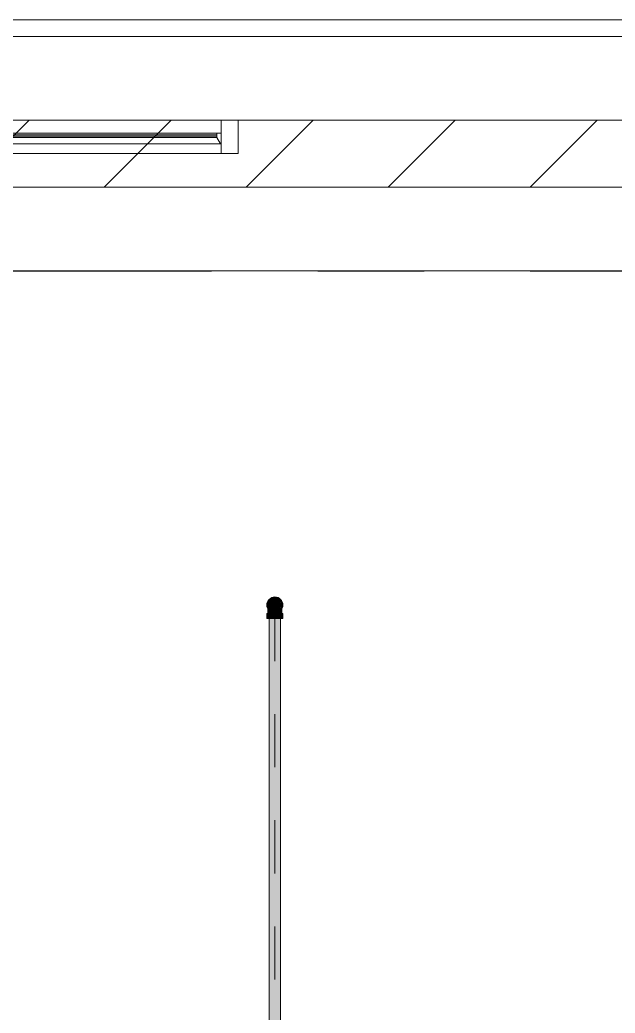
# Model space of a CAD drawing. Header units: millimetres. Extents: x -4000 to 187956, y -58990 to 162485.
# Drawn here: x 30988 to 32766, y 138230 to 141200 of the extents above; entities that cross this region are included whole.
import ezdxf

# ---------------------------------------------------------------- set-up
doc = ezdxf.new("R2010")
doc.units = ezdxf.units.MM
for name, pattern in [('Dash 1_16_', [317.5, 158.75, -158.75]), ('Grid Line', [2222.5, 1270, -317.5, 317.5, -317.5]), ('Grid Line 12_5mm', [2150, 1250, -300, 300, -300])]:
    doc.linetypes.add(name, pattern=pattern)
for name, color, linetype, lineweight in [('A-GLAZ', 151, 'Continuous', 13), ('A-WALL', 113, 'Continuous', 13), ('A-WALL-PATT', 111, 'Continuous', 13), ('F-SPRN', 3, 'Continuous', 9), ('P-PIPE', 3, 'Continuous', 9), ('P-PIPE-CNTR', 3, 'Continuous', 9), ('S-GRID', 1, 'Continuous', 30)]:
    doc.layers.add(name, color=color, linetype=linetype, lineweight=lineweight)

# ---------------------------------------------------------------- blocks, each defined once
blk = doc.blocks.new('WAF - 2430x1200-258433-FFS - TANG 1')
at = {"layer": 'A-GLAZ', "color": 161, "lineweight": 15}
for p, q in [((-1215, 0), (-1215, 100)), ((-1165, 100), (1165, 100)), ((-1165, 29.3), (-1165, 61.3)), ((-1165, 61.3), (-1151.8, 61.3)), ((-1165, 29.3), (-1165, 61.3)), ((-1151.8, 61.3), (-1151.8, 56.4)), ((-1151.8, 61.3), (-1151.8, 48)), ((-1151.8, 61.3), (1151.8, 61.3)), ((1151.8, 61.3), (-1151.8, 61.3)), ((1151.8, 61.3), (1151.8, 56.4)), ((1151.8, 61.3), (1165, 61.3)), ((1151.8, 48), (1151.8, 61.3)), ((1165, 29.3), (1165, 61.3)), ((1165, 29.3), (1165, 61.3)), ((-1151.8, 48), (-1163, 29.3)), ((-1151.8, 48), (-1163, 29.3)), ((-1151.8, 56.4), (1151.8, 56.4)), ((-1151.8, 56.4), (-1151.8, 52.5)), ((1151.8, 52.5), (-1151.8, 52.5)), ((-1151.8, 52.5), (-1151.8, 48)), ((1151.8, 48), (-1151.8, 48)), ((-1151.8, 48), (1151.8, 48)), ((1151.8, 52.5), (1151.8, 56.4)), ((1151.8, 52.5), (1151.8, 48)), ((1151.8, 48), (1163, 29.3)), ((1163, 29.3), (1151.8, 48)), ((-1163, 29.3), (-1165, 29.3)), ((-1165, 0), (1165, 0)), ((-1163, 29.3), (1163, 29.3)), ((1163, 29.3), (-1163, 29.3)), ((1165, 29.3), (1163, 29.3))]:
    blk.add_line(p, q, dxfattribs=at)
at = {"layer": 'A-GLAZ', "color": 174, "lineweight": 15}
for p, q in [((-1215, 0), (-1215, 100)), ((-1215, 100), (1215, 100)), ((1215, 100), (1215, 0)), ((1215, 0), (-1215, 0))]:
    blk.add_line(p, q, dxfattribs=at)
at = {"layer": 'A-GLAZ', "color": 163, "lineweight": 15}
for p, q in [((-1215, 100), (-1165, 100)), ((-1165, 61.3), (-1165, 100)), ((1165, 100), (-1165, 100)), ((1165, 100), (-1165, 100)), ((-1165, 100), (-1165, 0)), ((1165, 61.3), (1165, 100)), ((1165, 0), (1165, 100)), ((1165, 100), (1215, 100)), ((1215, 0), (1215, 100)), ((-1165, 29.3), (-1165, 61.3)), ((-1165, 61.3), (1165, 61.3)), ((1165, 61.3), (1165, 29.3)), ((-1215, 0), (-1165, 0)), ((-1165, 29.3), (1165, 29.3)), ((-1165, 0), (-1165, 29.3)), ((1165, 0), (-1165, 0)), ((-1165, 0), (1165, 0)), ((1165, 0), (1165, 29.3)), ((1165, 0), (1215, 0))]:
    blk.add_line(p, q, dxfattribs=at)
at = {"layer": 'A-GLAZ', "lineweight": 15}
for p, q in [((-1151.8, 61.3), (1151.8, 61.3)), ((1151.8, 56.4), (-1151.8, 56.4)), ((-1151.8, 56.4), (-1151.8, 52.5)), ((-1151.8, 56.4), (-1151.8, 52.5)), ((-1151.8, 52.5), (1151.8, 52.5)), ((1151.8, 56.4), (1151.8, 52.5)), ((1151.8, 56.4), (1151.8, 52.5)), ((1163, 29.3), (-1163, 29.3))]:
    blk.add_line(p, q, dxfattribs=at)
blk = doc.blocks.new('CMF2_NHAXUONG_A_rvt-1-FFS - TANG 1')
at = {"layer": 'A-WALL-PATT', "lineweight": 9}
h = blk.add_hatch(dxfattribs=at)
h.set_pattern_fill('FP_12', color=250, style=0, pattern_type=2)
h.set_pattern_definition([(45, (0, 0), (-212.13203, 212.13203), [])])
h.paths.add_polyline_path([(43549.8, 140700), (43549.8, 140900), (300, 140900), (300, 140700), (43349.8, 140700)])
at = {"layer": 'A-WALL', "color": 50, "lineweight": 15}
for p, q in [((43999.8, 141200), (300, 141200)), ((43999.8, 141150), (300, 141150)), ((31640, 140900), (43549.8, 140900)), ((43549.8, 140900), (31640, 140900)), ((499.8, 140700), (33000, 140700))]:
    blk.add_line(p, q, dxfattribs=at)
at = {"layer": 'A-WALL', "color": 35, "lineweight": 15}
for p, q in [((40499.8, 141200), (300, 141200)), ((31590, 140900), (31640, 140900)), ((31640, 140900), (31590, 140900)), ((11175.8, 140700), (33000, 140700))]:
    blk.add_line(p, q, dxfattribs=at)
at = {"layer": 'A-WALL', "color": 53, "lineweight": 15}
for p, q in [((29260, 140900), (31590, 140900)), ((31590, 140900), (29260, 140900))]:
    blk.add_line(p, q, dxfattribs=at)
at = {"layer": 'S-GRID', "linetype": 'Grid Line 12_5mm', "lineweight": 9}
blk.add_line((-824.3, 140450), (183641.1, 140450), dxfattribs=at)
at = {"layer": 'A-GLAZ', "color": 250, "lineweight": 9}
blk.add_blockref('WAF - 2430x1200-258433-FFS - TANG 1', (30425, 140800), dxfattribs=at)
blk = doc.blocks.new('Sprinkler_Up - DN20-V1043-FFS - TANG 1')
at = {"layer": 'F-SPRN', "transparency": 33554534}
for points in [[(-22.2, 0), (-3.9, 0.7), (-1.7, 2.9), (-1.2, 3.5), (-0.6, 4), (0.6, 4), (1.2, 3.5), (1.7, 2.9), (4.6, 0), (22.2, 0), (18, 13.1), (6.9, 21.2), (-6.9, 21.2), (-18, 13.1), (-20.5, 5.2)], [(-6.9, -21.2), (6.9, -21.2), (18, -13.1), (22.2, 0), (3.9, -0.7), (1.7, -2.9), (1.2, -3.5), (0.6, -4), (-0.6, -4), (-1.2, -3.5), (-1.7, -2.9), (-4.6, 0), (-22.2, 0), (-18, -13.1), (-12.4, -17.1)], [(0, -16.7), (4.3, -16.1), (11.8, -11.8), (16.1, -4.3), (15, 6.3), (11.8, 11.8), (8.3, 14.4), (0, 16.7), (-4.3, 16.1), (-11.8, 11.8), (-16.1, 4.3), (-16.1, -4.3), (-11.8, -11.8), (-8.3, -14.4)], [(0, -15.6), (7.8, -13.5), (13.5, -7.8), (15.1, -4), (14.1, 6.3), (13.5, 7.8), (7.8, 13.5), (0, 15.6), (-7.8, 13.5), (-11, 11), (-15.1, 4), (-15.1, -4), (-11, -11), (-7.8, -13.5)], [(-10.9, -5.5), (-10.9, 5.4), (-14.5, 5.4), (-14.5, -5.5)], [(-7.7, -5.5), (-7.7, 5.4), (-10.9, 5.4), (-10.9, -5.5)], [(0, -5.5), (0, 5.4), (-7.7, 5.4), (-7.7, -5.5)], [(0, 0), (5.7, 0), (2.9, 4.9), (-2.9, 4.9), (-5.7, 0)], [(2.9, -4.9), (5.7, 0), (-5.7, 0), (-2.9, -4.9)], [(0, 0), (4.6, 0), (0, 4.6), (-4.6, 0)], [(0, -4.6), (4.6, 0), (-4.6, 0)], [(0, -2.6), (1.3, 0), (-1.8, 0)], [(-1.3, 0), (1.8, 0), (0, 2.6)], [(7.7, -5.5), (7.7, 5.4), (0, 5.4), (0, -5.5)], [(10.9, -5.5), (10.9, 5.4), (7.7, 5.4), (7.7, -5.5)], [(14.5, -5.5), (14.5, 5.4), (10.9, 5.4), (10.9, -5.5)]]:
    blk.add_hatch(color=1, dxfattribs=at).paths.add_polyline_path(points)
at = {"layer": 'F-SPRN', "color": 1}
for p, q in [((-11.5, 5.4), (-14.5, 5.4)), ((-14.5, 5.4), (-11.3, 5.4)), ((-14.5, 5.4), (-14.5, 3.7)), ((-14.5, 3.3), (-14.5, 0)), ((-11.5, 5.4), (-11.5, 4)), ((-10.9, 1.9), (-10.9, 3.6)), ((-10.8, 5.4), (-8, 5.4)), ((-8.1, 5.4), (-10.8, 5.4)), ((-8.1, 5.4), (-8.1, 2.8)), ((-8.1, 2.5), (-8.1, 0.7)), ((-7.7, 4.8), (-7.7, 2.7)), ((-7.7, 4.8), (-7.7, 2.7)), ((-7.7, 2.1), (-7.7, 0.5)), ((-7.7, 2.1), (-7.7, 0.5)), ((-6.7, 5.4), (-4.7, 5.4)), ((-5.8, 3.8), (-5.8, 2.2)), ((-2.1, 0), (-2.1, 0)), ((-2.1, 0), (-2.1, -0.1)), ((-0.6, 2), (-0.7, 2)), ((-0.6, 2), (-0.6, 2)), ((-0.5, 2), (-0.6, 2)), ((-0.4, 2), (-0.5, 2)), ((0, 2.1), (-0.1, 2.1)), ((-0.1, 2.1), (-0.1, 2.1)), ((0.1, 2.1), (0, 2.1)), ((2.1, 0.1), (2.1, 0.2)), ((2.1, 0), (2.1, 0.1)), ((2.1, 0), (2.1, 0)), ((4.7, 5.4), (6.5, 5.4)), ((7.7, 5.4), (10.8, 5.4)), ((7.7, 5.2), (7.7, 2.7)), ((7.7, 5.2), (7.7, 2.7)), ((7.7, 2.3), (7.7, 0.5)), ((7.7, 2.3), (7.7, 0.5)), ((10.8, 5.4), (8.1, 5.4)), ((8.1, 5.4), (8.1, 2.8)), ((8.1, 2.5), (8.1, 0.4)), ((10.9, 5.4), (14.5, 5.4)), ((10.9, 3.6), (10.9, 0.2)), ((14.5, 5.4), (11.5, 5.4)), ((11.5, 5.4), (11.5, 4)), ((11.5, 3), (11.5, 0.2)), ((14.5, 5.4), (14.5, -5.5)), ((-14.5, -1.3), (-14.5, -3.7)), ((-11.1, -5.5), (-14.5, -5.5)), ((-14.5, -5.5), (-11.5, -5.5)), ((-10.9, -2.6), (-10.9, -1.3)), ((-10.8, -5.5), (-8.1, -5.5)), ((-7.8, -5.5), (-10.8, -5.5)), ((-8.1, -4.2), (-8.1, -5.5)), ((-7.7, -2.7), (-7.7, -4)), ((-7.7, -2.7), (-7.7, -4)), ((-7, -5.5), (-5.8, -5.5)), ((-4.8, -5.5), (-7, -5.5)), ((-5.8, -2.3), (-5.8, -3.8)), ((0, -2.1), (0.1, -2.1)), ((7, -5.5), (4.8, -5.5)), ((5.8, -2.2), (5.8, -3.8)), ((5.8, -5.5), (7, -5.5)), ((7.7, -0.5), (7.7, -2.3)), ((7.7, -0.5), (7.7, -2.3)), ((7.7, -2.7), (7.7, -5.4)), ((7.7, -2.7), (7.7, -5.4)), ((10.8, -5.5), (7.7, -5.5)), ((8.1, -0.4), (8.1, -2.5)), ((8.1, -2.8), (8.1, -5.5)), ((8.1, -5.5), (10.8, -5.5)), ((10.9, -0.2), (10.9, -3.6)), ((14.5, -5.5), (10.9, -5.5)), ((11.5, -0.2), (11.5, -3)), ((11.5, -4), (11.5, -5.5)), ((11.5, -5.5), (14.5, -5.5))]:
    blk.add_line(p, q, dxfattribs=at)
at = {"layer": 'F-SPRN', "color": 1, "flags": 128}
for points in [[(-0.7, 2), (-0.8, 1.9), (-0.9, 1.9), (-0.9, 1.9), (-1, 1.8), (-1.1, 1.8), (-1.2, 1.7), (-1.2, 1.7), (-1.3, 1.6), (-1.4, 1.6), (-1.4, 1.5), (-1.5, 1.5), (-1.5, 1.4), (-1.6, 1.3), (-1.6, 1.3), (-1.7, 1.2), (-1.7, 1.1), (-1.8, 1.1), (-1.8, 1), (-1.9, 0.9), (-1.9, 0.8), (-1.9, 0.8), (-2, 0.7), (-2, 0.6), (-2, 0.5), (-2, 0.5), (-2, 0.4), (-2.1, 0.3), (-2.1, 0.2), (-2.1, 0.1), (-2.1, 0)], [(-0.1, 2.1), (-0.2, 2.1), (-0.3, 2.1), (-0.4, 2)], [(0.7, 2), (0.6, 2), (0.5, 2), (0.4, 2), (0.4, 2), (0.3, 2.1), (0.2, 2.1), (0.1, 2.1)], [(1, 1.8), (0.9, 1.9), (0.8, 1.9), (0.8, 1.9), (0.7, 2)], [(1.4, 1.5), (1.4, 1.5), (1.3, 1.6), (1.3, 1.7), (1.2, 1.7), (1.1, 1.7), (1.1, 1.8), (1, 1.8)], [(1.8, 1), (1.8, 1.1), (1.7, 1.2), (1.7, 1.2), (1.6, 1.3), (1.6, 1.4), (1.5, 1.4), (1.4, 1.5)], [(2.1, 0.2), (2.1, 0.2), (2.1, 0.3), (2, 0.4), (2, 0.5), (2, 0.6), (2, 0.7), (1.9, 0.7), (1.9, 0.8), (1.9, 0.9), (1.8, 1), (1.8, 1)], [(-2.1, -0.1), (-2.1, -0.2), (-2.1, -0.2), (-2.1, -0.3)], [(-2.1, -0.3), (-2, -0.4), (-2, -0.5), (-2, -0.6), (-2, -0.7), (-1.9, -0.7), (-1.9, -0.8), (-1.9, -0.9), (-1.8, -1), (-1.8, -1), (-1.8, -1.1), (-1.7, -1.2), (-1.7, -1.2), (-1.6, -1.3), (-1.6, -1.4), (-1.5, -1.4), (-1.4, -1.5), (-1.4, -1.5), (-1.3, -1.6), (-1.3, -1.7), (-1.2, -1.7), (-1.1, -1.7), (-1.1, -1.8), (-1, -1.8), (-0.9, -1.9), (-0.8, -1.9), (-0.8, -1.9), (-0.7, -2), (-0.6, -2), (-0.5, -2), (-0.4, -2), (-0.4, -2), (-0.3, -2.1), (-0.2, -2.1), (-0.1, -2.1), (0, -2.1)], [(0.1, -2.1), (0.1, -2.1), (0.2, -2.1), (0.3, -2.1), (0.4, -2), (0.5, -2), (0.6, -2), (0.6, -2), (0.7, -2), (0.8, -1.9), (0.9, -1.9), (0.9, -1.9), (1, -1.8), (1.1, -1.8), (1.2, -1.7), (1.2, -1.7), (1.3, -1.6), (1.4, -1.6), (1.4, -1.5), (1.5, -1.5), (1.5, -1.4), (1.6, -1.3), (1.6, -1.3), (1.7, -1.2), (1.7, -1.1), (1.8, -1.1), (1.8, -1), (1.9, -0.9), (1.9, -0.8), (1.9, -0.8), (2, -0.7), (2, -0.6), (2, -0.5), (2, -0.5), (2, -0.4), (2.1, -0.3), (2.1, -0.2), (2.1, -0.1), (2.1, 0)]]:
    blk.add_lwpolyline(points, dxfattribs=at)
at = {"layer": 'F-SPRN', "color": 1}
for radius, start, end in [(22.2, 360, 180), (21.9, 165.6773, 179.2615), (21.9, 144.7698, 164.8151), (21.9, 126.6942, 143.2701), (16.7, 167.6802, 180), (16.7, 167.6802, 180), (16.7, 162.1178, 165), (16.7, 162.1178, 165), (16.7, 157.6142, 162.1178), (16.7, 157.6142, 162.1178), (15.6, 166.4265, 180), (15.6, 166.4265, 180), (15.6, 156.3845, 165), (15.6, 156.3845, 165), (16.7, 136.7213, 149.931), (16.7, 136.7213, 149.931), (15.6, 150.9409, 156.0102), (15.6, 150.9409, 156.0102), (15.6, 138.4214, 150), (15.6, 138.4214, 150), (21.9, 108.2621, 125.7507), (16.7, 121.4181, 130.5751), (16.7, 121.4181, 130.5751), (15.6, 120.5262, 133.2078), (15.6, 120.5262, 133.2078), (16.7, 106.5995, 120), (16.7, 106.5995, 120), (15.6, 114.4363, 119.9813), (15.6, 114.4363, 119.9813), (21.9, 99.348, 107.901), (4.63, 155.7832, 180), (4.63, 155.7832, 180), (16.7, 96.4143, 105), (16.7, 96.4143, 105), (4.63, 109.0192, 138.2703), (4.63, 109.0192, 138.2703), (21.9, 90.145, 98.8503), (15.6, 95.5762, 100.6843), (15.6, 95.5762, 100.6843), (2.56, 109.0192, 168.8278), (2.56, 109.0192, 168.8278), (2.04, 109.0192, 180), (16.7, 83.0684, 90), (16.7, 83.0684, 90), (4.63, 17.9592, 90), (4.63, 17.9592, 90), (3.81, 57.0577, 90), (2.56, 14.5599, 90), (2.56, 14.5599, 90), (2.04, 10.4703, 90), (21.9, 72.5583, 89.4624), (15.6, 75.573, 80.5892), (15.6, 75.573, 80.5892), (3.81, 16.1605, 43.8358), (15.6, 67.5614, 74.5481), (15.6, 67.5614, 74.5481), (16.7, 60, 75), (16.7, 60, 75), (15.6, 60.0187, 65.5637), (15.6, 60.0187, 65.5637), (21.9, 54.2493, 71.7379), (15.6, 46.7922, 60), (15.6, 46.7922, 60), (16.7, 49.4249, 58.5819), (16.7, 49.4249, 58.5819), (15.6, 30, 41.5786), (15.6, 30, 41.5786), (16.7, 30, 43.2787), (16.7, 30, 43.2787), (21.9, 36.7299, 53.3058), (15.6, 23.9898, 29.5646), (15.6, 23.9898, 29.5646), (15.6, 15, 23.6155), (15.6, 15, 23.6155), (15.6, 360, 13.6618), (15.6, 0, 13.6618), (16.7, 15, 22.3858), (16.7, 15, 22.3858), (16.7, 360, 12.3198), (16.7, 0, 12.3198), (21.9, 17.599, 35.2302), (21.9, 0.7385, 14.3227), (22.2, 180, 360), (21.9, 180.7385, 194.3227), (21.9, 195.1849, 215.2302), (21.9, 216.7299, 233.3058), (16.7, 180, 192.3198), (16.7, 180, 192.3198), (16.7, 195, 197.8822), (16.7, 195, 197.8822), (16.7, 197.8822, 204.6121), (16.7, 197.8822, 204.6121), (15.6, 181.9082, 193.6618), (15.6, 181.9082, 193.6618), (15.6, 197.3339, 209.5646), (15.6, 197.3339, 209.5646), (16.7, 210.069, 223.2787), (16.7, 210.069, 223.2787), (15.6, 212.5472, 221.5786), (15.6, 212.5472, 221.5786), (21.9, 234.2493, 251.7379), (16.7, 229.4249, 238.5819), (16.7, 229.4249, 238.5819), (15.6, 233.795, 240), (15.6, 233.795, 240), (16.7, 240, 255), (16.7, 240, 255), (15.6, 240.0187, 254.5481), (15.6, 240.0187, 254.5481), (21.9, 252.5583, 269.4624), (4.63, 197.9592, 0), (4.63, 197.9592, 360), (15.6, 255, 267.64), (15.6, 255, 267.64), (3.81, 196.1605, 360), (2.56, 191.1677, 0), (2.56, 191.1677, 360), (2.04, 190.4703, 0), (16.7, 263.0684, 270), (16.7, 263.0684, 270), (21.9, 270.145, 278.8503), (15.6, 275.5762, 280.6843), (15.6, 275.5762, 280.6843), (16.7, 276.4143, 285), (16.7, 276.4143, 285), (21.9, 279.348, 287.901), (16.7, 286.5995, 300), (16.7, 286.5995, 300), (15.6, 294.4363, 299.9813), (15.6, 294.4363, 299.9813), (21.9, 288.2621, 305.7507), (15.6, 300, 313.2078), (15.6, 300, 313.2078), (16.7, 301.4181, 310.5751), (16.7, 301.4181, 310.5751), (15.6, 318.4214, 330), (15.6, 318.4214, 330), (16.7, 316.7213, 330), (16.7, 316.7213, 330), (21.9, 306.6942, 323.2701), (15.6, 330.4354, 345), (15.6, 330.4354, 336.3845), (15.6, 339.6139, 345), (15.6, 346.3382, 360), (15.6, 346.3382, 360), (16.7, 335.3879, 345), (16.7, 335.3879, 345), (16.7, 347.6802, 360), (16.7, 347.6802, 360), (21.9, 324.7698, 344.8151), (21.9, 345.6773, 359.2615)]:
    blk.add_arc((0, 0), radius, start, end, dxfattribs=at)
blk = doc.blocks.new('Steel_Elbow_Threaded_HoaPhat - Standard-V1044-FFS - TANG 1')
at = {"layer": 'P-PIPE', "lineweight": 13, "transparency": 33554534}
for points in [[(31750, 139426), (31756.2, 139426.8), (31762.1, 139429.2), (31767.1, 139433), (31770.9, 139438), (31773.3, 139443.8), (31774.1, 139450.1), (31773.3, 139456.4), (31770.9, 139462.1), (31767.1, 139467.1), (31762.1, 139471), (31756.2, 139473.4), (31750, 139474.2), (31743.8, 139473.4), (31737.9, 139471), (31733, 139467.1), (31729.1, 139462.1), (31726.7, 139456.3), (31725.9, 139450.1), (31726.7, 139443.8), (31729.1, 139438), (31734.2, 139432.1), (31737.9, 139429.2), (31743.8, 139426.8)], [(31737.9, 139409.5), (31750, 139409.5), (31750, 139424.7), (31725.9, 139424.7), (31726.7, 139409.5), (31734.2, 139409.5)], [(31774.1, 139409.5), (31773.3, 139424.7), (31750, 139424.7), (31750, 139409.5), (31773.3, 139409.5)]]:
    blk.add_hatch(color=1, dxfattribs=at).paths.add_polyline_path(points)
h = blk.add_hatch(color=1, dxfattribs=at)
h.paths.add_polyline_path([(31733.1, 139434.9), (31730.5, 139439.5), (31731.4, 139435.6)])
h.paths.add_polyline_path([(31739.6, 139424.7), (31750, 139424.7), (31750, 139428.9), (31742.8, 139430.2), (31744.1, 139428.3), (31736.6, 139433), (31732.6, 139437.1), (31733.8, 139431.9), (31731.4, 139435.6), (31729.1, 139441.6), (31729.4, 139433), (31730.5, 139433.3), (31730.6, 139429.2), (31729.3, 139428.9), (31730.4, 139424.7), (31736.4, 139424.7)])
h = blk.add_hatch(color=1, dxfattribs=at)
h.paths.add_polyline_path([(31757.2, 139430.2), (31759.7, 139430.2), (31755.9, 139428.3)])
h.paths.add_polyline_path([(31768.3, 139424.7), (31769.7, 139428.5), (31769.9, 139435.9), (31770.2, 139440), (31768.8, 139439.5), (31762.8, 139432.6), (31757.2, 139430.2), (31750, 139428.9), (31750, 139424.7), (31766, 139424.7)])
h.paths.add_polyline_path([(31765.7, 139433.4), (31766.1, 139435.6), (31768.2, 139436.4)])
at = {"layer": 'P-PIPE', "color": 20, "lineweight": 13}
for p, q in [((31729.5, 139455.1), (31729.7, 139455.9)), ((31733, 139462.7), (31733.6, 139463.4)), ((31734.7, 139464.7), (31735.3, 139465.3)), ((31736.5, 139466.4), (31737.2, 139466.9)), ((31737.2, 139466.9), (31737.9, 139467.4)), ((31739.3, 139468.3), (31740, 139468.7)), ((31741.6, 139469.5), (31742.3, 139469.8)), ((31742.3, 139469.8), (31743.1, 139470.1)), ((31749.8, 139471.2), (31750, 139471.2)), ((31752.5, 139471.1), (31753.4, 139471)), ((31761.2, 139468), (31761.9, 139467.5)), ((31764.6, 139465.4), (31765.2, 139464.8)), ((31766.3, 139463.6), (31766.8, 139462.9)), ((31766.8, 139462.9), (31767.3, 139462.2)), ((31767.3, 139462.2), (31767.8, 139461.5)), ((31767.8, 139461.5), (31768.2, 139460.8)), ((31768.2, 139460.8), (31768.7, 139460.1)), ((31768.7, 139460.1), (31769, 139459.3)), ((31769, 139459.3), (31769.4, 139458.5)), ((31770.3, 139456.2), (31770.5, 139455.3)), ((31725.9, 139424.7), (31725.9, 139409.5)), ((31730.3, 139424.7), (31725.9, 139424.7)), ((31750, 139424.7), (31725.9, 139424.7)), ((31728.9, 139450.1), (31728.9, 139450.1)), ((31728.9, 139442.9), (31728.9, 139443.6)), ((31728.9, 139442.2), (31728.9, 139442.9)), ((31728.9, 139439), (31728.9, 139439.8)), ((31728.9, 139438.2), (31728.9, 139439)), ((31728.9, 139424.7), (31742.8, 139424.7)), ((31729, 139452.6), (31729.1, 139453.5)), ((31730.1, 139424.7), (31731.7, 139424.7)), ((31733, 139424.7), (31730.3, 139424.7)), ((31731.7, 139424.7), (31732.8, 139424.7)), ((31734, 139424.7), (31736.4, 139424.7)), ((31742.7, 139424.7), (31734.1, 139424.7)), ((31736.4, 139424.7), (31742.8, 139424.7)), ((31743.7, 139424.7), (31750, 139424.7)), ((31743.7, 139424.7), (31750, 139424.7)), ((31750, 139424.7), (31743.8, 139424.7)), ((31756.2, 139424.7), (31750, 139424.7)), ((31774.1, 139424.7), (31750, 139424.7)), ((31750, 139424.7), (31756.3, 139424.7)), ((31750, 139424.7), (31756.3, 139424.7)), ((31757.2, 139424.7), (31763.6, 139424.7)), ((31757.2, 139424.7), (31771.2, 139424.7)), ((31766, 139424.7), (31757.3, 139424.7)), ((31763.6, 139424.7), (31766.2, 139424.7)), ((31768.5, 139424.7), (31767.1, 139424.7)), ((31767.2, 139424.7), (31768.3, 139424.7)), ((31774.1, 139424.7), (31768.5, 139424.7)), ((31770.8, 139453.7), (31771, 139452.8)), ((31771.1, 139451.2), (31771.2, 139450.3)), ((31771.2, 139450.3), (31771.2, 139450.1)), ((31771.2, 139450.1), (31771.2, 139450.1)), ((31771.2, 139445.1), (31771.2, 139444.4)), ((31771.2, 139444.4), (31771.2, 139443.8)), ((31771.2, 139443.8), (31771.2, 139443.1)), ((31771.2, 139439.2), (31771.2, 139438.4)), ((31774.1, 139409.5), (31774.1, 139424.7)), ((31725.9, 139409.5), (31733, 139409.5)), ((31725.9, 139409.5), (31750, 139409.5)), ((31734.1, 139409.5), (31737.9, 139409.5)), ((31738.2, 139409.5), (31750, 139409.5)), ((31750, 139409.5), (31761.8, 139409.5)), ((31750, 139409.5), (31774.1, 139409.5)), ((31762.1, 139409.5), (31766.2, 139409.5)), ((31767.1, 139409.5), (31774.1, 139409.5))]:
    blk.add_line(p, q, dxfattribs=at)
at = {"layer": 'P-PIPE', "color": 20, "lineweight": 13, "flags": 128}
for points in [[(31729.1, 139453.5), (31729.3, 139454.3), (31729.5, 139455.1)], [(31729.7, 139455.9), (31729.9, 139456.7), (31730.2, 139457.5), (31730.5, 139458.3), (31730.9, 139459.1), (31731.2, 139459.9)], [(31731.2, 139459.9), (31731.6, 139460.6), (31732.1, 139461.3)], [(31732.1, 139461.3), (31732.5, 139462), (31733, 139462.7)], [(31733.6, 139463.4), (31734.1, 139464), (31734.7, 139464.7)], [(31735.3, 139465.3), (31735.9, 139465.8), (31736.5, 139466.4)], [(31737.9, 139467.4), (31738.6, 139467.9), (31739.3, 139468.3)], [(31740, 139468.7), (31740.8, 139469.1), (31741.6, 139469.5)], [(31743.1, 139470.1), (31743.9, 139470.3), (31744.8, 139470.6)], [(31744.8, 139470.6), (31745.6, 139470.8), (31746.4, 139470.9)], [(31746.4, 139470.9), (31747.2, 139471.1), (31748.1, 139471.1)], [(31748.1, 139471.1), (31748.9, 139471.2), (31749.8, 139471.2)], [(31750, 139471.2), (31750.8, 139471.2), (31751.7, 139471.2), (31752.5, 139471.1)], [(31753.4, 139471), (31754.2, 139470.8), (31755, 139470.6)], [(31755, 139470.6), (31755.8, 139470.4), (31756.7, 139470.2)], [(31756.7, 139470.2), (31757.5, 139469.9), (31758.2, 139469.6), (31759, 139469.2), (31759.8, 139468.8)], [(31759.8, 139468.8), (31760.5, 139468.4), (31761.2, 139468)], [(31761.9, 139467.5), (31762.6, 139467.1), (31763.3, 139466.5)], [(31763.3, 139466.5), (31763.9, 139466), (31764.6, 139465.4)], [(31765.2, 139464.8), (31765.8, 139464.2), (31766.3, 139463.6)], [(31769.4, 139458.5), (31769.7, 139457.8), (31770, 139457), (31770.3, 139456.2)], [(31770.5, 139455.3), (31770.7, 139454.5), (31770.8, 139453.7)], [(31728.9, 139450.1), (31728.9, 139450.9), (31728.9, 139451.8), (31729, 139452.6)], [(31728.9, 139449.7), (31728.9, 139449.9), (31728.9, 139450), (31728.9, 139450.1)], [(31728.9, 139449.3), (31728.9, 139449.5), (31728.9, 139449.7)], [(31728.9, 139448.4), (31728.9, 139448.7), (31728.9, 139449), (31728.9, 139449.3)], [(31728.9, 139447.5), (31728.9, 139448), (31728.9, 139448.4)], [(31728.9, 139446.1), (31728.9, 139446.6), (31728.9, 139447.1), (31728.9, 139447.5)], [(31728.9, 139444.9), (31728.9, 139445.5), (31728.9, 139446.1)], [(31728.9, 139443.6), (31728.9, 139444.3), (31728.9, 139444.9)], [(31728.9, 139439.8), (31728.9, 139440.6), (31728.9, 139441.4), (31728.9, 139442.2)], [(31728.9, 139424.7), (31728.9, 139425.7), (31728.9, 139426.7), (31728.9, 139427.7), (31728.9, 139428.7), (31728.9, 139429.7), (31728.9, 139430.7), (31728.9, 139431.7), (31728.9, 139432.7), (31728.9, 139433.6), (31728.9, 139434.6), (31728.9, 139435.5), (31728.9, 139436.4), (31728.9, 139437.3), (31728.9, 139438.2)], [(31771, 139452.8), (31771.1, 139452), (31771.1, 139451.2)], [(31771.2, 139450.1), (31771.2, 139450), (31771.2, 139449.9), (31771.2, 139449.8), (31771.2, 139449.6)], [(31771.2, 139449.6), (31771.2, 139449.4), (31771.2, 139449.1)], [(31771.2, 139449.1), (31771.2, 139448.8), (31771.2, 139448.5), (31771.2, 139448.1)], [(31771.2, 139448.1), (31771.2, 139447.7), (31771.2, 139447.2)], [(31771.2, 139447.2), (31771.2, 139446.7), (31771.2, 139446.2)], [(31771.2, 139446.2), (31771.2, 139445.6), (31771.2, 139445.1)], [(31771.2, 139443.1), (31771.2, 139442.4), (31771.2, 139441.6), (31771.2, 139440.9), (31771.2, 139440.1), (31771.2, 139439.2)], [(31771.2, 139438.4), (31771.2, 139437.5), (31771.2, 139436.6), (31771.2, 139435.7), (31771.2, 139434.8), (31771.2, 139433.9), (31771.2, 139432.9), (31771.2, 139432), (31771.2, 139431), (31771.2, 139430), (31771.2, 139429), (31771.2, 139428), (31771.2, 139427), (31771.2, 139426), (31771.2, 139424.9), (31771.2, 139424.7)]]:
    blk.add_lwpolyline(points, dxfattribs=at)
at = {"layer": 'P-PIPE', "color": 20, "lineweight": 13}
for radius, start, end in [(24.1, 90, 270), (24.1, 90, 270), (21.1, 165.7343, 170), (21.1, 154.6252, 164.9545), (21.1, 150.0026, 154.1966), (21.1, 130, 139.2551), (21.1, 112.9314, 123.6981), (21.1, 99.9303, 104.963), (21.1, 91.1041, 98.9613), (24.1, 270, 90), (24.1, 270, 90), (21.1, 75.037, 90), (21.1, 54.2198, 67.6765), (21.1, 38.4271, 50), (21.1, 25.3748, 29.9974), (21.1, 17.6009, 24.7351), (21.1, 10, 14.2657), (21.1, 172.2328, 178.0289), (21.1, 181.9562, 187.2796), (21.1, 195.0335, 203.6422), (21.1, 205.3678, 209.9924), (21.1, 213.7408, 218.4146), (21.1, 220.7266, 230), (21.1, 234.1976, 239.9895), (21.1, 240.7988, 247.0623), (21.1, 255.0343, 270), (21.1, 270, 275.2662), (21.1, 279.9464, 284.9657), (21.1, 292.3295, 305.8024), (21.1, 310, 321.0488), (21.1, 321.5854, 326.2592), (21.1, 330.0076, 334.6322), (21.1, 336.3578, 344.9665), (21.1, 345.7465, 350), (21.1, 1.9711, 7.7672), (21.1, 352.7204, 358.0438)]:
    blk.add_arc((31750, 139450.1), radius, start, end, dxfattribs=at)
blk = doc.blocks.new('Steel_Transition_Threaded_HoaPhat - Standard-V1045-FFS - TANG 1')
at = {"layer": 'P-PIPE', "lineweight": 13, "transparency": 33554534}
h = blk.add_hatch(color=1, dxfattribs=at)
h.paths.add_polyline_path([(31750, 139427.6), (31755.8, 139428.4), (31761.3, 139430.6), (31765.9, 139434.2), (31769.5, 139438.8), (31771.7, 139444.3), (31772.5, 139450.1), (31771.5, 139456.4), (31769.5, 139461.3), (31765.9, 139466), (31761.3, 139469.6), (31755.8, 139471.8), (31750, 139472.6), (31744.2, 139471.8), (31738.8, 139469.6), (31734.1, 139466), (31730.5, 139461.3), (31728.3, 139455.9), (31727.5, 139450.1), (31728.3, 139444.3), (31730.5, 139438.8), (31734.2, 139434.1), (31738.8, 139430.6), (31744.2, 139428.4)])
h.paths.add_polyline_path([(31750, 139430), (31744.8, 139430.7), (31740, 139432.7), (31734.2, 139437.9), (31732.6, 139440), (31730.6, 139444.9), (31729.9, 139450.1), (31730.6, 139455.3), (31734.2, 139462.3), (31735.8, 139464.3), (31740, 139467.5), (31744.8, 139469.5), (31750, 139470.2), (31755.2, 139469.5), (31760.1, 139467.5), (31764.2, 139464.3), (31769, 139456.4), (31769.4, 139455.3), (31770.1, 139450.1), (31769.4, 139444.9), (31767.4, 139440), (31764.2, 139435.9), (31760.1, 139432.7), (31755.2, 139430.7)])
for points in [[(31750, 139430), (31750, 139433.7), (31741.8, 139435.9), (31735.8, 139441.9), (31733.6, 139450.1), (31735.8, 139458.3), (31741.8, 139464.3), (31750, 139466.5), (31750, 139470.2), (31744.8, 139469.5), (31740, 139467.5), (31734.2, 139462.3), (31732.6, 139460.1), (31730.6, 139455.3), (31729.9, 139450.1), (31730.6, 139444.9), (31734.2, 139437.9), (31735.8, 139435.9), (31740, 139432.7), (31744.8, 139430.7)], [(31750, 139431.6), (31754.8, 139432.2), (31759.3, 139434.1), (31763.1, 139437), (31766, 139440.8), (31767.9, 139445.3), (31768.5, 139450.1), (31767.2, 139456.4), (31766, 139459.3), (31763.1, 139463.2), (31759.3, 139466.1), (31754.8, 139468), (31750, 139468.6), (31745.2, 139468), (31740.8, 139466.1), (31734.2, 139459.7), (31734, 139459.3), (31732.1, 139454.9), (31731.5, 139450.1), (31732.1, 139445.3), (31734.2, 139440.5), (31736.9, 139437), (31740.8, 139434.1), (31745.2, 139432.2)], [(31750, 139430), (31755.2, 139430.7), (31760.1, 139432.7), (31764.2, 139435.9), (31767.4, 139440), (31769.4, 139444.9), (31770.1, 139450.1), (31769, 139456.4), (31767.4, 139460.1), (31764.2, 139464.3), (31760.1, 139467.5), (31755.2, 139469.5), (31750, 139470.2), (31750, 139466.5), (31758.2, 139464.3), (31764.2, 139458.3), (31766.4, 139450.1), (31764.2, 139441.9), (31758.2, 139435.9), (31750, 139433.7)]]:
    blk.add_hatch(color=1, dxfattribs=at).paths.add_polyline_path(points)
at = {"layer": 'P-PIPE', "color": 20, "lineweight": 13}
for radius, start, end in [(22.5, 90, 270), (22.5, 135, 225), (20.1, 166.0499, 193.9501), (20.1, 150, 162.7449), (18.5, 166.5939, 193.4061), (18.5, 166.5939, 193.4061), (18.5, 157.6232, 165), (18.5, 157.6232, 165), (20.1, 142.363, 148.1553), (18.5, 136.4297, 150), (18.5, 136.4297, 150), (22.5, 134.5845, 135), (22.5, 90, 134.5845), (16.4, 164.4473, 165), (16.4, 158.0319, 163.506), (20.1, 128.8856, 139.8677), (16.4, 143.5463, 150), (18.5, 123.4976, 133.2041), (18.5, 123.4976, 133.2041), (20.1, 109.6859, 125.0043), (16.4, 121.0738, 128.0319), (18.5, 106.819, 120), (18.5, 106.819, 120), (16.4, 115.1607, 120), (16.4, 107.4657, 111.9681), (20.1, 100.9975, 105), (18.5, 91.4353, 103.2046), (18.5, 91.4353, 103.2046), (16.4, 96.2132, 104.6042), (20.1, 90.5246, 98.5089), (22.5, 270, 90), (22.5, 270, 90), (18.5, 78.0986, 90), (18.5, 78.0986, 90), (20.1, 75.0607, 87.9279), (18.5, 60, 75), (18.5, 60, 75), (16.4, 66.9681, 72.9388), (20.1, 54.9957, 75), (16.4, 50.4733, 56.6389), (18.5, 46.7959, 56.5024), (18.5, 46.7959, 56.5024), (20.1, 31.8447, 51.1144), (16.4, 30, 38.0319), (18.5, 30, 43.5703), (18.5, 30, 43.5703), (20.1, 18.3771, 30), (18.5, 15, 20.0613), (18.5, 15, 20.0613), (18.5, 346.5939, 13.4061), (18.5, 346.5939, 13.4061), (20.1, 15, 18.3771), (20.1, 346.0499, 13.9501), (20.1, 197.2551, 210), (18.5, 195, 202.3768), (18.5, 195, 202.3768), (20.1, 211.8447, 217.637), (16.4, 168.5467, 178.9063), (16.4, 184.8393, 191.4533), (18.5, 210, 223.5703), (18.5, 210, 223.5703), (22.5, 225, 225.4155), (16.4, 195, 195.5527), (22.5, 225.4155, 270), (20.1, 220.1323, 231.1144), (16.4, 210.6635, 216.4537), (18.5, 226.7959, 236.5024), (18.5, 226.7959, 236.5024), (20.1, 234.9957, 255), (16.4, 230.4733, 236.6389), (18.5, 240, 255), (18.5, 240, 255), (16.4, 240, 246.5955), (16.4, 250.3629, 255), (20.1, 255.0607, 267.9279), (18.5, 258.0986, 270), (18.5, 258.0986, 270), (16.4, 264.1652, 268.506), (20.1, 270.5246, 278.5089), (18.5, 271.4353, 283.2046), (18.5, 271.4353, 283.2046), (16.4, 276.2132, 283.9063), (20.1, 280.9975, 285), (16.4, 287.4657, 291.9681), (18.5, 286.819, 300), (18.5, 286.819, 300), (16.4, 293.4045, 300), (20.1, 289.6859, 305.0043), (18.5, 303.4976, 313.2041), (18.5, 303.4976, 313.2041), (20.1, 308.8856, 328.1553), (18.5, 316.4297, 330), (18.5, 316.4297, 330), (16.4, 338.0319, 342.8691), (16.4, 353.5463, 8.0319), (18.5, 337.6232, 345), (18.5, 337.6232, 345), (20.1, 330, 342.7449)]:
    blk.add_arc((31750, 139450.1), radius, start, end, dxfattribs=at)

msp = doc.modelspace()

# ---------------------------------------------------------------- block references
at = {"lineweight": 5}
msp.add_blockref('CMF2_NHAXUONG_A_rvt-1-FFS - TANG 1', (0, 0), dxfattribs=at)

# ---------------------------------------------------------------- next in the draw order: hatches: boundary and pattern name
at = {"layer": 'P-PIPE', "lineweight": 5, "transparency": 33554534}
for points in [[(31741.7, 139435.6), (31742.8, 139437.6), (31741.7, 139441.7), (31742.8, 139445.9), (31745.8, 139449), (31757.2, 139454.3), (31758.4, 139458.4), (31757.2, 139462.6), (31755.9, 139464.3), (31750, 139466.8), (31741.7, 139464.6), (31735.5, 139458.4), (31733.3, 139450.1), (31735.5, 139441.7), (31738.2, 139438.3)], [(31733.9, 136742.6), (31750, 136742.6), (31750, 139409.5), (31733.3, 139409.5), (31733.3, 136742.6)], [(31750, 136742.6), (31766.7, 136742.6), (31766.1, 139409.5), (31750, 139409.5), (31750, 136828.3)]]:
    msp.add_hatch(color=1, dxfattribs=at).paths.add_polyline_path(points)
at = {"layer": 'P-PIPE', "transparency": 33554534}
msp.add_hatch(color=1, dxfattribs=at).paths.add_polyline_path([(31750, 139433.4), (31758.4, 139435.6), (31761.8, 139438.3), (31766.1, 139445.8), (31766.1, 139454.4), (31761.8, 139461.9), (31758.4, 139464.6), (31750, 139466.8), (31745.7, 139466.2), (31738.2, 139461.9), (31733.9, 139454.4), (31734.2, 139445.2), (31738.2, 139438.3), (31741.7, 139435.6)])

# ---------------------------------------------------------------- next in the draw order: linework, layer by layer
at = {"layer": 'P-PIPE', "color": 20, "lineweight": 13}
for p, q in [((31733.3, 139409.5), (31733.3, 136742.6)), ((31737.9, 139409.5), (31733.3, 139409.5)), ((31761.8, 139409.5), (31738.2, 139409.5)), ((31766.7, 139409.5), (31762.1, 139409.5)), ((31766.7, 136742.6), (31766.7, 139409.5))]:
    msp.add_line(p, q, dxfattribs=at)
at = {"layer": 'P-PIPE', "color": 1}
for centre, radius, start, end in [((31750, 139450.1), 16.7, 157.579, 164.2722), ((31750, 139458.4), 8.35, 69.0027, 79.2369), ((31750, 139458.4), 8.35, 316.3183, 330), ((31750, 139458.4), 8.35, 20.1285, 29.0413), ((31750, 139458.4), 8.35, 8.0385, 17.9918), ((31750, 139458.4), 8.35, 352.2824, 1.6717), ((31750, 139450.1), 16.7, 46.0317, 57.203), ((31750, 139450.1), 16.7, 39.3092, 45.2846), ((31750, 139450.1), 16.7, 32.3031, 39.2955), ((31750, 139450.1), 16.7, 26.1093, 31.0974), ((31750, 139450.1), 16.7, 16.9375, 22.421), ((31750, 139450.1), 16.7, 190.2154, 195.2487), ((31750, 139450.1), 16.7, 231.8726, 237.203), ((31750, 139441.7), 8.35, 172.0327, 181.5407), ((31750, 139441.7), 8.35, 199.9004, 209.0413), ((31750, 139441.7), 8.35, 131.0366, 150), ((31750, 139441.7), 8.35, 226.6998, 237.8461), ((31750, 139441.7), 8.35, 115.6806, 125.5287), ((31750, 139441.7), 8.35, 100.6842, 114.0387), ((31750, 139441.7), 8.35, 249.0027, 259.2369), ((31750, 139450.1), 16.7, 264.6626, 273.5288), ((31750, 139441.7), 8.35, 90, 100.6842), ((31750, 139458.4), 8.35, 270, 280.6842), ((31750, 139450.1), 16.7, 308.1274, 313.9683), ((31750, 139450.1), 16.7, 314.7154, 320.6908), ((31750, 139450.1), 16.7, 328.9026, 336.686), ((31750, 139450.1), 16.7, 337.2636, 343.0625), ((31750, 139450.1), 16.7, 4.3093, 9.8892)]:
    msp.add_arc(centre, radius, start, end, dxfattribs=at)
at = {"layer": 'P-PIPE-CNTR', "color": 1, "linetype": 'Dash 1_16_'}
for p, q in [((31750, 139472.6), (31750, 139475.1)), ((31750, 139471.2), (31750, 139472.6)), ((31750, 139468.6), (31750, 139470.2)), ((31750, 139463.6), (31750, 139465.2)), ((31750, 139459.8), (31750, 139462.6)), ((31750, 139456.4), (31750, 139459.1)), ((31750, 139452.6), (31750, 139454.3)), ((31725, 139450.1), (31727.5, 139450.1)), ((31727.8, 139450.1), (31731.5, 139450.1)), ((31731.5, 139450.1), (31733.3, 139450.1)), ((31736.9, 139450.1), (31740.4, 139450.1)), ((31740.4, 139450.1), (31742.3, 139450.1)), ((31745.4, 139450.1), (31747.6, 139450.1)), ((31748.7, 139450.1), (31750, 139450.1)), ((31750, 139450.1), (31750, 139452.1)), ((31750, 139448), (31750, 139450.1)), ((31750, 139450.1), (31751.3, 139450.1)), ((31750, 139445.9), (31750, 139447.5)), ((31750, 139441.1), (31750, 139444.6)), ((31750, 139438.1), (31750, 139440.4)), ((31750, 139435), (31750, 139436.5)), ((31750, 139432.2), (31750, 139433.4)), ((31750, 139430), (31750, 139431.6)), ((31750, 139427.6), (31750, 139428.9)), ((31750, 139425.1), (31750, 139427.6)), ((31751.8, 139450.1), (31754.6, 139450.1)), ((31755.7, 139450.1), (31763.5, 139450.1)), ((31766.4, 139450.1), (31768.5, 139450.1)), ((31768.5, 139450.1), (31772.2, 139450.1)), ((31772.5, 139450.1), (31775, 139450.1)), ((31750, 136742.6), (31750, 139409.5)), ((31750, 136742.6), (31750, 139409.5))]:
    msp.add_line(p, q, dxfattribs=at)
at = {"layer": 'P-PIPE-CNTR', "color": 20, "lineweight": 13}
for p, q in [((31750, 139449.5), (31750, 139450.1)), ((31750, 139447.7), (31750, 139449.2)), ((31750, 139442.6), (31750, 139446)), ((31750, 139441.4), (31750, 139442.6)), ((31750, 139438.8), (31750, 139440.8)), ((31750, 139435.7), (31750, 139437.2)), ((31750, 139432.9), (31750, 139434.1)), ((31750, 139430.5), (31750, 139432.2)), ((31750, 139428), (31750, 139429.4)), ((31750, 139426.1), (31750, 139427.9)), ((31750, 139424.7), (31750, 139426.1)), ((31750, 139409.5), (31750, 139424.7))]:
    msp.add_line(p, q, dxfattribs=at)
at = {"layer": 'S-GRID', "linetype": 'Grid Line'}
msp.add_line((-824.3, 140450), (183641.1, 140450), dxfattribs=at)

# ---------------------------------------------------------------- next in the draw order: block references
at = {"layer": 'F-SPRN', "color": 1}
msp.add_blockref('Sprinkler_Up - DN20-V1043-FFS - TANG 1', (31750, 139450.1), dxfattribs=at)
at = {"layer": 'P-PIPE', "color": 20, "lineweight": 13}
for name in ['Steel_Transition_Threaded_HoaPhat - Standard-V1045-FFS - TANG 1', 'Steel_Elbow_Threaded_HoaPhat - Standard-V1044-FFS - TANG 1']:
    msp.add_blockref(name, (0, 0), dxfattribs=at)

doc.saveas('drawing.dxf')
